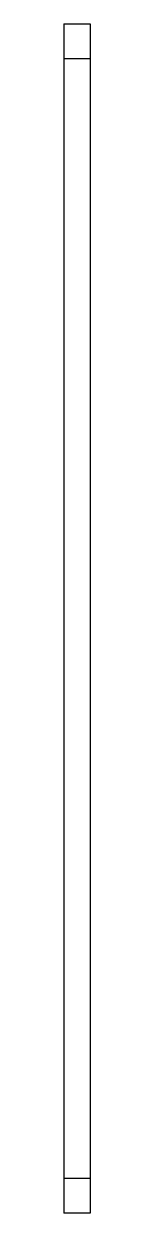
# Paper-space layout '_Left' of a CAD drawing. Header units: millimetres. Extents: x 0 to 3, y -111 to 25.
import ezdxf

# ---------------------------------------------------------------- set-up
doc = ezdxf.new("R2010")
doc.units = ezdxf.units.MM

psp = doc.layouts.new('_Left')

# ---------------------------------------------------------------- linework, layer by layer
at = {"color": 7, "linetype": 'Continuous', "lineweight": 25}
for p, q in [((0, 25.3), (3, 25.3)), ((0, 25.3), (0, -111)), ((3, 25.3), (3, -111)), ((3, 21.3), (0, 21.3)), ((0, -107), (3, -107)), ((3, -111), (0, -111))]:
    psp.add_line(p, q, dxfattribs=at)

doc.saveas('drawing.dxf')
